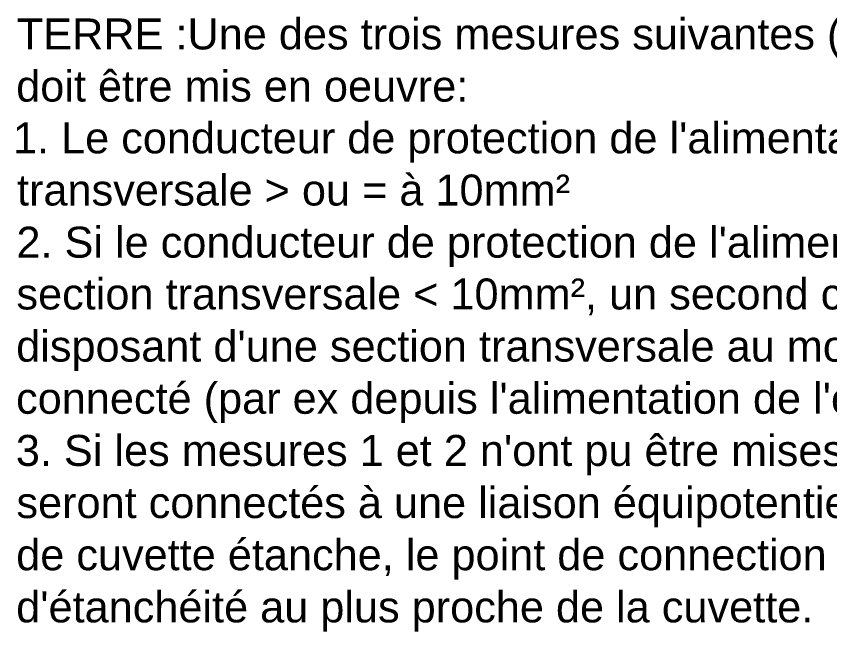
# Paper-space layout 'ldTemplatePARS001R3OrderA3BWPP03 (2)' of a CAD drawing. Header units: millimetres. Extents: x 302 to 722, y -383 to -86.
# Drawn here: x 575.7 to 654.5, y -299.6 to -240 of the extents above; entities that cross this region are included whole.
import ezdxf

# ---------------------------------------------------------------- set-up
doc = ezdxf.new("R2010")
doc.units = ezdxf.units.MM
doc.layers.add('AM_0', color=7, linetype='Continuous', lineweight=50)
doc.styles.add('LD', font='ARIALUNI.TTF')

psp = doc.layouts.new('ldTemplatePARS001R3OrderA3BWPP03 (2)')

# ---------------------------------------------------------------- texts
at = {"layer": 'AM_0', "style": 'LD'}
for s, p in [('TERRE :Une des trois mesures suivantes (par ordre de préférence)', (575.711, -243.17)), ('doit être mis en oeuvre:', (575.651, -248.222)), ("1. Le conducteur de protection de l'alimentation dispose d'une section", (575.338, -253.236)), ('transversale > ou = à 10mm²', (575.731, -258.287)), ("2. Si le conducteur de protection de l'alimentation secteur dispose d'une", (575.674, -263.338)), ('section transversale < 10mm², un second conducteur de protection', (575.674, -268.353)), ("disposant d'une section transversale au moins équivalente doit être", (575.651, -273.404)), ("connecté (par ex depuis l'alimentation de l'éclairage).", (575.639, -278.455)), ("3. Si les mesures 1 et 2 n'ont pu être mises en oeuvre, les rails de guidage", (575.618, -283.506)), ('seront connectés à une liaison équipotentielle à créer en cuvette- en cas', (575.674, -288.557)), ('de cuvette étanche, le point de connection sera positionné hors de la zone', (575.651, -293.608)), ("d'étanchéité au plus proche de la cuvette.", (575.651, -298.66))]:
    psp.add_text(s, height=3, dxfattribs=at).set_placement(p)

doc.saveas('drawing.dxf')
